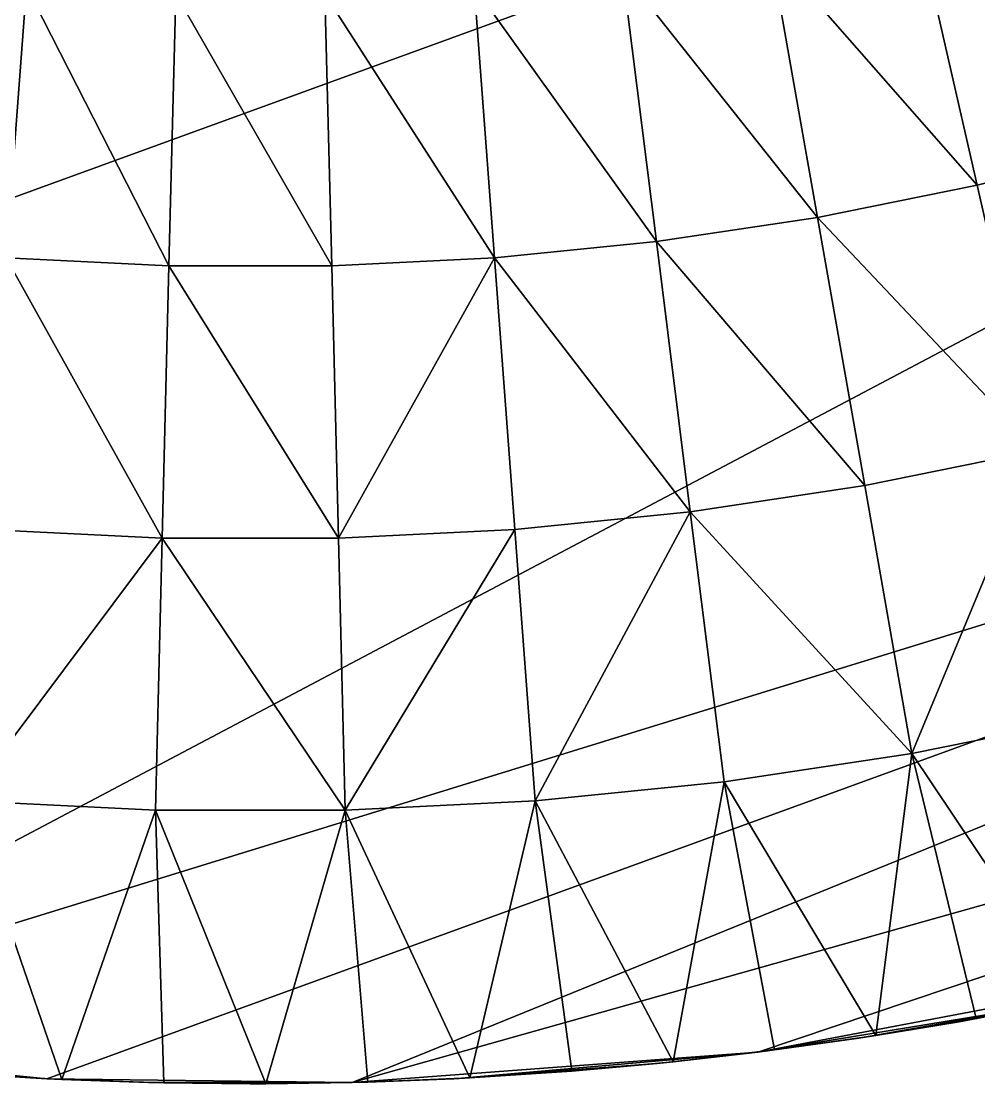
# Model space of a CAD drawing. Header units: millimetres. Extents: x -3750 to 5350, y -3750 to 3750.
# Drawn here: x -210 to 669, y -3750 to -2774 of the extents above; entities that cross this region are included whole.
import ezdxf

# ---------------------------------------------------------------- set-up
doc = ezdxf.new("R2010")
doc.units = ezdxf.units.MM
doc.header["$MEASUREMENT"] = 0
doc.layers.add('MESH_3D', color=2, linetype='CONTINUOUS')

msp = doc.modelspace()

# ---------------------------------------------------------------- linework, layer by layer
at = {"layer": 'MESH_3D'}
for points in [[(3378.63, -1627.06, 32500), (-2410.45, 2872.67, 32500), (-1955.38, -3199.84, 32500)], [(3378.63, -1627.06, 32500), (-1955.38, -3199.84, 32500), (-1542.33, -3418.15, 32500)], [(3378.63, -1627.06, 32500), (-1542.33, -3418.15, 32500), (-558.91, -3708.12, 32500)], [(3378.63, -1627.06, 32500), (-558.91, -3708.12, 32500), (2550.65, -2748.94, 32500)], [(812.52, -2887.87, 24400), (611.93, -2681.05, 24200), (744.81, -2647.22, 24200)], [(667.56, -2924.78, 24400), (477.53, -2708.22, 24200), (611.93, -2681.05, 24200)], [(812.52, -2887.87, 24400), (667.56, -2924.78, 24400), (611.93, -2681.05, 24200)], [(520.94, -2954.42, 24400), (341.95, -2728.66, 24200), (477.53, -2708.22, 24200)], [(667.56, -2924.78, 24400), (520.94, -2954.42, 24400), (477.53, -2708.22, 24200)], [(-224.19, -2991.61, 24400), (-341.95, -2728.66, 24200), (-205.51, -2742.31, 24200)], [(373.03, -2976.72, 24400), (205.51, -2742.31, 24200), (341.95, -2728.66, 24200)], [(520.94, -2954.42, 24400), (373.03, -2976.72, 24400), (341.95, -2728.66, 24200)], [(2550.65, -2748.94, 32500), (-558.91, -3708.12, 32500), (-186.92, -3745.34, 32500)], [(-74.79, -2999.07, 24400), (-224.19, -2991.61, 24400), (-205.51, -2742.31, 24200)], [(-74.79, -2999.07, 24400), (-205.51, -2742.31, 24200), (-68.56, -2749.15, 24200)], [(2550.65, -2748.94, 32500), (-186.92, -3745.34, 32500), (93.49, -3748.83, 32500)], [(74.79, -2999.07, 24400), (-74.79, -2999.07, 24400), (-68.56, -2749.15, 24200)], [(74.79, -2999.07, 24400), (-68.56, -2749.15, 24200), (68.56, -2749.15, 24200)], [(224.19, -2991.61, 24400), (68.56, -2749.15, 24200), (205.51, -2742.31, 24200)], [(224.19, -2991.61, 24400), (74.79, -2999.07, 24400), (68.56, -2749.15, 24200)], [(2550.65, -2748.94, 32500), (93.49, -3748.83, 32500), (1875, -3247.6, 32500)], [(373.03, -2976.72, 24400), (224.19, -2991.61, 24400), (205.51, -2742.31, 24200)], [(723.19, -3168.52, 24600), (667.56, -2924.78, 24400), (812.52, -2887.87, 24400)], [(723.19, -3168.52, 24600), (520.94, -2954.42, 24400), (667.56, -2924.78, 24400)], [(564.36, -3200.63, 24600), (373.03, -2976.72, 24400), (520.94, -2954.42, 24400)], [(723.19, -3168.52, 24600), (564.36, -3200.63, 24600), (520.94, -2954.42, 24400)], [(404.12, -3224.78, 24600), (224.19, -2991.61, 24400), (373.03, -2976.72, 24400)], [(564.36, -3200.63, 24600), (404.12, -3224.78, 24600), (373.03, -2976.72, 24400)], [(-81.02, -3248.99, 24600), (-242.87, -3240.91, 24600), (-224.19, -2991.61, 24400)], [(-81.02, -3248.99, 24600), (-224.19, -2991.61, 24400), (-74.79, -2999.07, 24400)], [(81.02, -3248.99, 24600), (74.79, -2999.07, 24400), (224.19, -2991.61, 24400)], [(242.87, -3240.91, 24600), (81.02, -3248.99, 24600), (224.19, -2991.61, 24400)], [(404.12, -3224.78, 24600), (242.87, -3240.91, 24600), (224.19, -2991.61, 24400)], [(81.02, -3248.99, 24600), (-81.02, -3248.99, 24600), (-74.79, -2999.07, 24400)], [(81.02, -3248.99, 24600), (-74.79, -2999.07, 24400), (74.79, -2999.07, 24400)], [(607.77, -3446.83, 24800), (564.36, -3200.63, 24600), (723.19, -3168.52, 24600)], [(778.82, -3412.25, 24800), (607.77, -3446.83, 24800), (723.19, -3168.52, 24600)], [(607.77, -3446.83, 24800), (404.12, -3224.78, 24600), (564.36, -3200.63, 24600)], [(261.56, -3490.21, 24800), (242.87, -3240.91, 24600), (404.12, -3224.78, 24600)], [(435.2, -3472.84, 24800), (261.56, -3490.21, 24800), (404.12, -3224.78, 24600)], [(607.77, -3446.83, 24800), (435.2, -3472.84, 24800), (404.12, -3224.78, 24600)], [(-261.56, -3490.21, 24800), (-242.87, -3240.91, 24600), (-81.02, -3248.99, 24600)], [(87.26, -3498.91, 24800), (81.02, -3248.99, 24600), (242.87, -3240.91, 24600)], [(261.56, -3490.21, 24800), (87.26, -3498.91, 24800), (242.87, -3240.91, 24600)], [(1875, -3247.6, 32500), (93.49, -3748.83, 32500), (466.29, -3720.9, 32500)], [(1875, -3247.6, 32500), (466.29, -3720.9, 32500), (925.34, -3634.04, 32500)], [(-87.26, -3498.91, 24800), (-261.56, -3490.21, 24800), (-81.02, -3248.99, 24600)], [(87.26, -3498.91, 24800), (-87.26, -3498.91, 24800), (-81.02, -3248.99, 24600)], [(87.26, -3498.91, 24800), (-81.02, -3248.99, 24600), (81.02, -3248.99, 24600)], [(778.82, -3412.25, 24800), (758.88, -3672.41, 25000), (607.77, -3446.83, 24800)], [(607.77, -3446.83, 24800), (574.43, -3705.74, 25000), (435.2, -3472.84, 24800)], [(607.77, -3446.83, 24800), (666.86, -3690.23, 25000), (574.43, -3705.74, 25000)], [(607.77, -3446.83, 24800), (758.88, -3672.41, 25000), (666.86, -3690.23, 25000)], [(435.2, -3472.84, 24800), (388.54, -3729.82, 25000), (261.56, -3490.21, 24800)], [(435.2, -3472.84, 24800), (481.64, -3718.94, 25000), (388.54, -3729.82, 25000)], [(435.2, -3472.84, 24800), (574.43, -3705.74, 25000), (481.64, -3718.94, 25000)], [(-261.56, -3490.21, 24800), (-173.06, -3746, 25000), (-266.62, -3740.51, 25000)], [(-87.26, -3498.91, 24800), (-173.06, -3746, 25000), (-261.56, -3490.21, 24800)], [(261.56, -3490.21, 24800), (201.69, -3744.57, 25000), (87.26, -3498.91, 24800)], [(261.56, -3490.21, 24800), (295.21, -3738.36, 25000), (201.69, -3744.57, 25000)], [(261.56, -3490.21, 24800), (388.54, -3729.82, 25000), (295.21, -3738.36, 25000)], [(-87.26, -3498.91, 24800), (-79.39, -3749.16, 25000), (-173.06, -3746, 25000)], [(-87.26, -3498.91, 24800), (14.33, -3749.97, 25000), (-79.39, -3749.16, 25000)], [(87.26, -3498.91, 24800), (14.33, -3749.97, 25000), (-87.26, -3498.91, 24800)], [(87.26, -3498.91, 24800), (108.05, -3748.44, 25000), (14.33, -3749.97, 25000)], [(87.26, -3498.91, 24800), (201.69, -3744.57, 25000), (108.05, -3748.44, 25000)], [(925.34, -3634.04, 32500), (466.29, -3720.9, 32500), (743.05, -3675.65, 32500)], [(743.05, -3675.65, 32500), (466.29, -3720.9, 32500), (558.91, -3708.12, 32500)], [(743.05, -3675.65, 32500), (558.91, -3708.12, 32500), (651.18, -3693.03, 32500)], [(743.05, -3675.65, 32500), (651.18, -3693.03, 32500), (666.86, -3690.23, 25000)], [(743.05, -3675.65, 32500), (666.86, -3690.23, 25000), (758.88, -3672.41, 25000)], [(651.18, -3693.03, 32500), (558.91, -3708.12, 32500), (574.43, -3705.74, 25000)], [(651.18, -3693.03, 32500), (574.43, -3705.74, 25000), (666.86, -3690.23, 25000)], [(558.91, -3708.12, 32500), (481.64, -3718.94, 25000), (574.43, -3705.74, 25000)], [(-186.92, -3745.34, 32500), (-558.91, -3708.12, 32500), (-280.24, -3739.51, 32500)], [(558.91, -3708.12, 32500), (466.29, -3720.9, 32500), (481.64, -3718.94, 25000)], [(466.29, -3720.9, 32500), (93.49, -3748.83, 32500), (186.92, -3745.34, 32500)], [(466.29, -3720.9, 32500), (186.92, -3745.34, 32500), (373.38, -3731.37, 32500)], [(466.29, -3720.9, 32500), (373.38, -3731.37, 32500), (388.54, -3729.82, 25000)], [(466.29, -3720.9, 32500), (388.54, -3729.82, 25000), (481.64, -3718.94, 25000)], [(373.38, -3731.37, 32500), (186.92, -3745.34, 32500), (280.24, -3739.51, 32500)], [(373.38, -3731.37, 32500), (280.24, -3739.51, 32500), (295.21, -3738.36, 25000)], [(373.38, -3731.37, 32500), (295.21, -3738.36, 25000), (388.54, -3729.82, 25000)], [(-186.92, -3745.34, 32500), (-280.24, -3739.51, 32500), (-266.62, -3740.51, 25000)], [(-186.92, -3745.34, 32500), (-266.62, -3740.51, 25000), (-173.06, -3746, 25000)], [(-93.49, -3748.83, 32500), (-186.92, -3745.34, 32500), (-173.06, -3746, 25000)], [(93.49, -3748.83, 32500), (-186.92, -3745.34, 32500), (-93.49, -3748.83, 32500)], [(-93.49, -3748.83, 32500), (-173.06, -3746, 25000), (-79.39, -3749.16, 25000)], [(186.92, -3745.34, 32500), (93.49, -3748.83, 32500), (108.05, -3748.44, 25000)], [(186.92, -3745.34, 32500), (108.05, -3748.44, 25000), (201.69, -3744.57, 25000)], [(280.24, -3739.51, 32500), (186.92, -3745.34, 32500), (201.69, -3744.57, 25000)], [(280.24, -3739.51, 32500), (201.69, -3744.57, 25000), (295.21, -3738.36, 25000)], [(0, -3750, 32500), (-93.49, -3748.83, 32500), (-79.39, -3749.16, 25000)], [(93.49, -3748.83, 32500), (-93.49, -3748.83, 32500), (0, -3750, 32500)], [(0, -3750, 32500), (-79.39, -3749.16, 25000), (14.33, -3749.97, 25000)], [(93.49, -3748.83, 32500), (0, -3750, 32500), (14.33, -3749.97, 25000)], [(93.49, -3748.83, 32500), (14.33, -3749.97, 25000), (108.05, -3748.44, 25000)]]:
    msp.add_3dface(points, dxfattribs=at)

doc.saveas('drawing.dxf')
